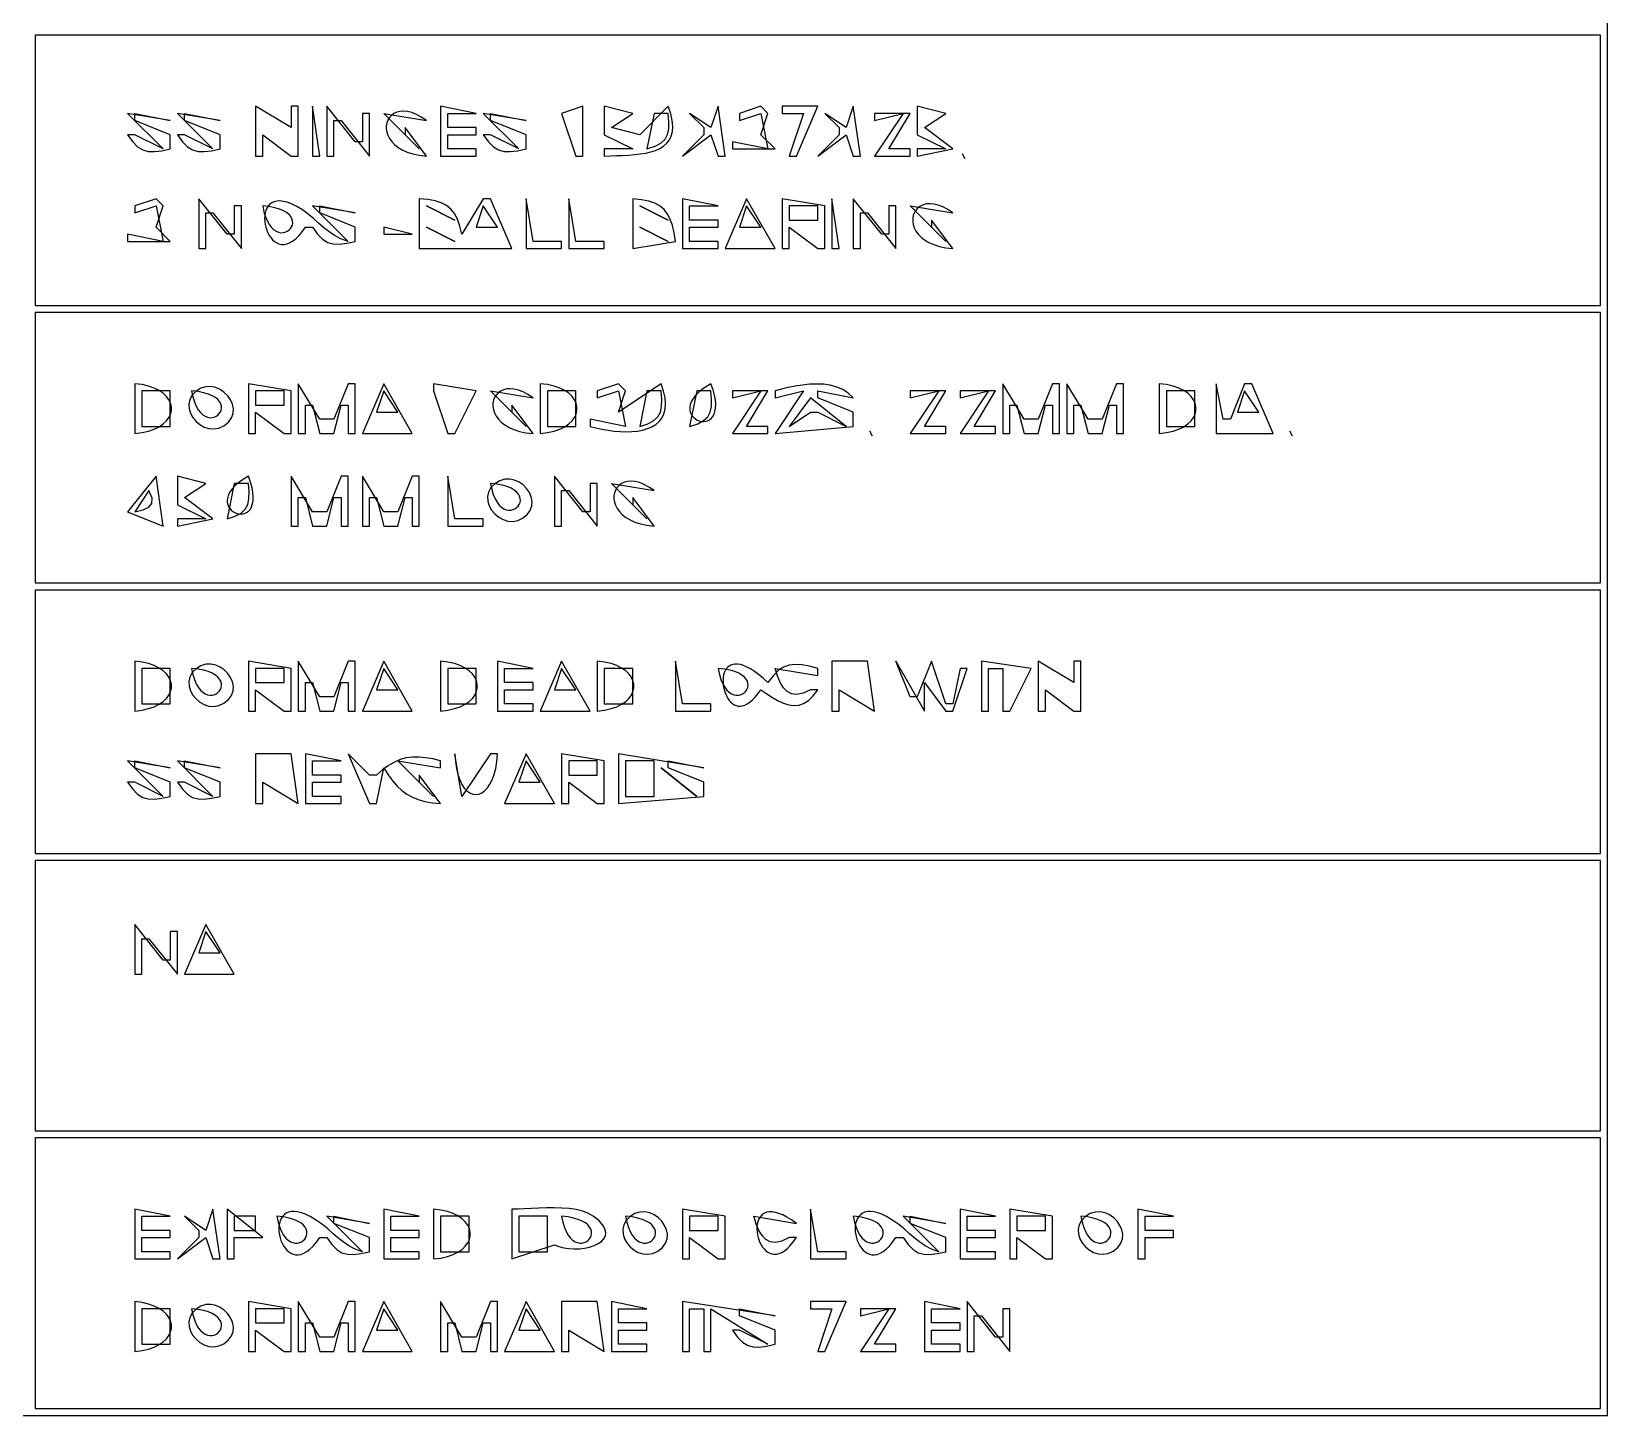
# Model space of a CAD drawing. Extents: x 0 to 2384, y 0 to 1684.
# Drawn here: x 620.5 to 842, y 449 to 643.5 of the extents above; entities that cross this region are included whole.
import ezdxf

# ---------------------------------------------------------------- set-up
doc = ezdxf.new("R2010")
doc.units = 0
doc.layers.add('C7', color=7, linetype='CONTINUOUS')

msp = doc.modelspace()

# ---------------------------------------------------------------- linework, layer by layer
at = {"layer": 'C7'}
for points in [[(482, 1513), (482, 449), (842, 449), (842, 1513), (482, 1513)], [(621, 643), (621, 605), (841, 605), (841, 643), (621, 643)], [(634, 632), (639, 627), (635, 629), (634, 629), (634.7171, 628.0115), (635.4119, 627.312), (636.1257, 626.8687), (636.9, 626.6486), (637.7762, 626.6191), (638.7957, 626.7471), (640, 627), (640, 629), (635, 631), (635, 632), (640, 631), (634, 632)], [(641, 632), (646, 627), (642, 629), (641, 629), (641.7171, 628.0115), (642.4119, 627.312), (643.1257, 626.8687), (643.9, 626.6486), (644.7762, 626.6191), (645.7957, 626.7471), (647, 627), (647, 629), (642, 631), (642, 632), (647, 631), (641, 632)], [(652, 633), (652, 626), (653, 626), (653, 629), (657, 626), (658, 626), (658, 633), (657, 633), (657, 630), (652, 633)], [(660, 633), (660, 626), (661, 626), (660, 633)], [(662, 633), (662, 626), (663, 626), (663, 631), (664, 631), (668, 626), (668, 632), (667, 632), (667, 628), (666, 628), (662, 633)], [(676, 626), (673, 630), (673, 629), (675, 627), (670, 632), (676, 631), (675.2792, 631.4861), (674.595, 631.851), (673.9503, 632.1033), (673.3483, 632.2511), (672.792, 632.3027), (672.2844, 632.2667), (671.8288, 632.1512), (671.428, 631.9646), (671.0853, 631.7153), (670.8036, 631.4117), (670.5862, 631.0619), (670.4359, 630.6745), (670.356, 630.2576), (670.3494, 629.8197), (670.4193, 629.3692), (670.5687, 628.9143), (670.8008, 628.4633), (671.1185, 628.0247), (671.525, 627.6067), (672.0233, 627.2178), (672.6165, 626.8662), (673.3077, 626.5602), (674.1, 626.3083), (674.9964, 626.1188), (676, 626)], [(678, 633), (678, 626), (683, 626), (683, 627), (679, 627), (679, 629), (683, 629), (683, 630), (679, 630), (679, 632), (683, 632), (678, 633)], [(684, 632), (689, 627), (685, 629), (684, 629), (684.7171, 628.0115), (685.4119, 627.312), (686.1257, 626.8687), (686.9, 626.6486), (687.7762, 626.6191), (688.7957, 626.7471), (690, 627), (690, 629), (685, 631), (685, 632), (690, 631), (684, 632)], [(695, 632), (697, 626), (698, 626), (698, 633), (695, 632)], [(701, 633), (701, 629), (705, 627), (701, 627), (701, 626), (701.8586, 626.0286), (702.7226, 626.0565), (703.5835, 626.0904), (704.4328, 626.1371), (705.2621, 626.2034), (706.0627, 626.2961), (706.8263, 626.4221), (707.5442, 626.588), (708.2081, 626.8008), (708.8093, 627.0671), (709.3394, 627.3939), (709.7899, 627.788), (710.1523, 628.256), (710.4181, 628.8049), (710.5787, 629.4414), (710.6257, 630.1724), (710.5506, 631.0046), (710.3448, 631.9449), (710, 633), (706, 629), (702, 630), (705, 632), (701, 633)], [(708, 632), (707, 627), (708.1351, 627.3847), (708.9694, 627.8266), (709.542, 628.3572), (709.8921, 629.0082), (710.059, 629.8112), (710.0819, 630.7979), (710, 632), (708, 632)], [(717, 633), (716, 630), (713, 632), (715, 630), (715, 629), (712, 626), (716, 629), (717, 626), (718, 626), (717, 633)], [(720, 632), (720, 631), (723, 632), (724, 627), (719, 628), (719, 627), (725, 627), (723, 629), (724, 632), (723, 633), (720, 632)], [(726, 633), (726, 632), (729, 632), (727, 626), (728, 626), (731, 633), (726, 633)], [(736, 633), (735, 630), (732, 632), (734, 630), (734, 629), (731, 626), (735, 629), (736, 626), (737, 626), (736, 633)], [(739, 632), (739, 631), (743, 632), (739, 626), (744, 626), (744, 627), (741, 627), (744, 632), (739, 632)], [(745, 633), (745, 629), (749, 627), (745, 627), (745, 626), (750, 627), (746, 630), (749, 632), (745, 633)], [(751.3333, 626.3333), (751.6667, 625.6667), (751.3333, 626.3333)], [(635, 619), (635, 618), (638, 619), (639, 614), (634, 615), (634, 614), (640, 614), (638, 616), (639, 619), (638, 620), (635, 619)], [(644, 620), (644, 613), (645, 613), (645, 618), (646, 618), (650, 613), (650, 619), (649, 619), (649, 615), (648, 615), (644, 620)], [(653, 619), (653.1741, 618.1591), (653.3913, 617.4396), (653.6447, 616.8346), (653.9278, 616.3373), (654.2335, 615.941), (654.5553, 615.6388), (654.8862, 615.424), (655.2196, 615.2897), (655.5486, 615.2292), (655.8665, 615.2356), (656.1664, 615.3022), (656.4417, 615.4221), (656.6855, 615.5886), (656.8911, 615.7948), (657.0516, 616.034), (657.1604, 616.2993), (657.2105, 616.584), (657.1954, 616.8812), (657.1081, 617.1843), (656.9419, 617.4862), (656.69, 617.7804), (656.3457, 618.0599), (655.9021, 618.318), (655.3525, 618.5478), (654.6902, 618.7426), (653.9082, 618.8956), (653, 619)], [(659, 616), (660, 616), (660.7171, 615.0115), (661.4118, 614.312), (662.1257, 613.8687), (662.9, 613.6486), (663.7762, 613.6191), (664.7957, 613.7471), (666, 614), (666, 616), (661, 618), (661, 619), (666, 618), (660, 619), (665, 614), (663.9881, 614.3818), (663.0964, 614.8508), (662.2947, 615.3878), (661.5527, 615.9735), (660.8402, 616.5886), (660.1269, 617.2138), (659.3826, 617.8298), (658.5769, 618.4175), (657.6798, 618.9575), (657.0264, 619.2735), (656.431, 619.4955), (655.892, 619.6301), (655.4079, 619.6837), (654.9773, 619.6629), (654.5986, 619.5742), (654.2703, 619.4242), (653.991, 619.2192), (653.7591, 618.966), (653.5731, 618.6709), (653.4316, 618.3406), (653.3331, 617.9815), (653.276, 617.6001), (653.2588, 617.203), (653.2801, 616.7967), (653.3384, 616.3877), (653.4321, 615.9825), (653.5598, 615.5877), (653.72, 615.2098), (653.9111, 614.8552), (654.1317, 614.5306), (654.3802, 614.2424), (654.6553, 613.9972), (654.9553, 613.8015), (655.2788, 613.6617), (655.6243, 613.5845), (655.9903, 613.5763), (656.3752, 613.6437), (656.7777, 613.7932), (657.1961, 614.0312), (657.6291, 614.3644), (658.075, 614.7992), (658.5325, 615.3423), (659, 616)], [(675, 620), (675, 613), (682, 613), (687, 613), (688, 613), (685, 620), (684, 620), (681, 615), (680.7108, 616.1625), (680.3638, 617.1295), (679.9432, 617.9195), (679.4335, 618.5516), (678.8189, 619.0444), (678.0839, 619.4168), (677.2129, 619.6877), (676.1901, 619.8758), (675, 620)], [(676, 619), (680, 617), (676, 619)], [(684, 619), (683, 616), (686, 616), (684, 619)], [(690, 620), (690, 613), (695, 613), (695, 614), (691, 614), (690, 620)], [(696, 620), (696, 613), (701, 613), (701, 614), (697, 614), (696, 620)], [(705, 620), (705, 613), (711, 614), (710.8136, 615.1924), (710.5809, 616.2248), (710.2847, 617.1078), (709.908, 617.8521), (709.4337, 618.4683), (708.8446, 618.967), (708.1238, 619.3589), (707.2541, 619.6546), (706.2186, 619.8647), (705, 620)], [(706, 619), (710, 617), (706, 619)], [(712, 620), (712, 613), (717, 613), (717, 614), (713, 614), (713, 616), (717, 616), (717, 617), (713, 617), (713, 619), (717, 619), (712, 620)], [(721, 620), (718, 613), (719, 613), (724, 613), (725, 613), (721, 620)], [(721, 619), (720, 616), (723, 616), (721, 619)], [(726, 620), (726, 613), (727, 613), (727, 616), (731, 613), (732, 613), (732, 619), (726, 620)], [(727, 619), (727, 617), (731, 617), (731, 619), (727, 619)], [(733, 620), (733, 613), (734, 613), (733, 620)], [(736, 620), (736, 613), (737, 613), (737, 618), (738, 618), (742, 613), (742, 619), (741, 619), (741, 615), (740, 615), (736, 620)], [(750, 613), (747, 617), (747, 616), (749, 614), (744, 619), (750, 618), (749.2792, 618.486), (748.595, 618.851), (747.9503, 619.1032), (747.3483, 619.251), (746.792, 619.3027), (746.2844, 619.2666), (745.8288, 619.1511), (745.428, 618.9646), (745.0853, 618.7153), (744.8037, 618.4116), (744.5862, 618.0619), (744.4359, 617.6744), (744.356, 617.2576), (744.3494, 616.8197), (744.4193, 616.3692), (744.5688, 615.9142), (744.8008, 615.4633), (745.1185, 615.0247), (745.525, 614.6067), (746.0233, 614.2178), (746.6165, 613.8662), (747.3077, 613.5602), (748.1, 613.3083), (748.9964, 613.1188), (750, 613)], [(670, 616), (670, 615), (674, 615), (670, 616)], [(676, 616), (680, 614), (676, 616)], [(706, 616), (710, 614), (706, 616)], [(621, 604), (621, 566), (841, 566), (841, 604), (621, 604)], [(635, 594), (635, 587), (636.0304, 587.1279), (636.9463, 587.336), (637.7477, 587.6148), (638.4347, 587.955), (639.0071, 588.347), (639.4651, 588.7814), (639.8085, 589.2488), (640.0375, 589.7399), (640.152, 590.245), (640.152, 590.7549), (640.0375, 591.26), (639.8085, 591.7511), (639.4651, 592.2185), (639.0071, 592.6529), (638.4347, 593.0449), (637.7477, 593.3851), (636.9463, 593.6639), (636.0304, 593.872), (635, 594)], [(651, 594), (651, 587), (652, 587), (652, 590), (656, 587), (657, 587), (657, 593), (651, 594)], [(658, 594), (658, 587), (659, 587), (659, 591), (660, 591), (661, 587), (663, 587), (664, 591), (665, 591), (665, 587), (666, 587), (666, 594), (665, 594), (663, 589), (661, 589), (658, 594)], [(670, 594), (667, 587), (668, 587), (673, 587), (674, 587), (670, 594)], [(677, 594), (677, 593), (679, 587), (680, 587), (683, 593), (677, 594)], [(692, 594), (692, 587), (693.0304, 587.1279), (693.9463, 587.336), (694.7477, 587.6148), (695.4347, 587.955), (696.0071, 588.347), (696.4651, 588.7814), (696.8085, 589.2488), (697.0375, 589.7399), (697.152, 590.245), (697.152, 590.7549), (697.0375, 591.26), (696.8085, 591.7511), (696.4651, 592.2185), (696.0071, 592.6529), (695.4347, 593.0449), (694.7477, 593.3851), (693.9463, 593.6639), (693.0304, 593.872), (692, 594)], [(700, 593), (700, 592), (703, 593), (704, 588), (699, 589), (699, 588), (699.8254, 587.7907), (700.6706, 587.6098), (701.5266, 587.4614), (702.3843, 587.3497), (703.2348, 587.2789), (704.0691, 587.2534), (704.8781, 587.2772), (705.6529, 587.3546), (706.3844, 587.4898), (707.0637, 587.6871), (707.6816, 587.9506), (708.2293, 588.2846), (708.6977, 588.6933), (709.0778, 589.1809), (709.3606, 589.7517), (709.5371, 590.4098), (709.5983, 591.1594), (709.5352, 592.0049), (709.3387, 592.9503), (709, 594), (703, 590), (704, 593), (703, 594), (700, 593)], [(716, 594), (715.265, 593.56), (714.6473, 593.1219), (714.1398, 592.6886), (713.7354, 592.2629), (713.427, 591.8477), (713.2076, 591.4457), (713.0702, 591.0598), (713.0076, 590.6928), (713.0129, 590.3476), (713.0789, 590.0271), (713.1987, 589.7339), (713.365, 589.4711), (713.571, 589.2413), (713.8094, 589.0475), (714.0734, 588.8925), (714.3557, 588.7791), (714.6494, 588.7102), (714.9474, 588.6885), (715.2426, 588.717), (715.528, 588.7984), (715.7965, 588.9356), (716.0411, 589.1314), (716.2547, 589.3887), (716.4302, 589.7103), (716.5605, 590.0991), (716.6387, 590.5578), (716.6577, 591.0892), (716.6103, 591.6964), (716.4896, 592.382), (716.2885, 593.1489), (716, 594)], [(725, 593), (725, 592), (729, 593), (725, 587), (736, 588), (736, 590), (731, 592), (731, 593), (736, 592), (735.3006, 592.6609), (734.5215, 593.1689), (733.6747, 593.5384), (732.7722, 593.7836), (731.8262, 593.919), (730.8487, 593.959), (729.8519, 593.918), (728.8477, 593.8102), (727.8484, 593.6502), (726.8659, 593.4522), (725.9124, 593.2307), (725, 593)], [(757, 594), (757, 587), (758, 587), (758, 591), (759, 591), (760, 587), (762, 587), (763, 591), (764, 591), (764, 587), (765, 587), (765, 594), (764, 594), (762, 589), (760, 589), (757, 594)], [(766, 594), (766, 587), (767, 587), (767, 591), (768, 591), (769, 587), (771, 587), (772, 591), (773, 591), (773, 587), (774, 587), (774, 594), (773, 594), (771, 589), (769, 589), (766, 594)], [(779, 594), (779, 587), (780.0303, 587.1279), (780.9463, 587.336), (781.7477, 587.6148), (782.4346, 587.955), (783.0071, 588.347), (783.465, 588.7814), (783.8085, 589.2488), (784.0375, 589.7399), (784.152, 590.245), (784.152, 590.7549), (784.0375, 591.26), (783.8085, 591.7511), (783.4651, 592.2185), (783.0071, 592.6529), (782.4346, 593.0449), (781.7477, 593.3851), (780.9463, 593.6639), (780.0304, 593.872), (779, 594)], [(787, 594), (787, 587), (794, 587), (795, 587), (792, 594), (791, 594), (789, 589), (788, 589), (787, 594)], [(636, 593), (636, 588), (640, 588), (640, 593), (636, 593)], [(643.6188, 592.9537), (643.0667, 592.3945), (642.7337, 591.7814), (642.5987, 591.1373), (642.6409, 590.4854), (642.8392, 589.8488), (643.1726, 589.2507), (643.6201, 588.7142), (644.1608, 588.2625), (644.7736, 587.9187), (645.4377, 587.706), (646.1319, 587.6474), (646.8353, 587.7662), (647.527, 588.0856)], [(643, 593), (643.1741, 592.1591), (643.3913, 591.4396), (643.6447, 590.8346), (643.9278, 590.3373), (644.2335, 589.941), (644.5553, 589.6388), (644.8862, 589.424), (645.2196, 589.2897), (645.5486, 589.2292), (645.8665, 589.2356), (646.1664, 589.3022), (646.4417, 589.4221), (646.6855, 589.5886), (646.8911, 589.7948), (647.0516, 590.034), (647.1604, 590.2993), (647.2105, 590.584), (647.1954, 590.8812), (647.1081, 591.1843), (646.9419, 591.4862), (646.69, 591.7804), (646.3457, 592.0599), (645.9021, 592.318), (645.3525, 592.5478), (644.6902, 592.7426), (643.9082, 592.8956), (643, 593)], [(647.5269, 588.0856), (648.1756, 588.6077), (648.6016, 589.1935), (648.8248, 589.8203), (648.8652, 590.4656), (648.7429, 591.1067), (648.4778, 591.7209), (648.0899, 592.2857), (647.5993, 592.7784), (647.026, 593.1764), (646.3899, 593.4571), (645.7112, 593.5977), (645.0097, 593.5758), (644.3056, 593.3686), (643.6188, 592.9536)], [(652, 593), (652, 591), (656, 591), (656, 593), (652, 593)], [(670, 593), (669, 590), (672, 590), (670, 593)], [(691, 587), (688, 591), (688, 590), (690, 588), (685, 593), (691, 592), (690.2792, 592.486), (689.595, 592.851), (688.9503, 593.1032), (688.3483, 593.251), (687.792, 593.3027), (687.2845, 593.2666), (686.8288, 593.1511), (686.428, 592.9646), (686.0853, 592.7153), (685.8037, 592.4116), (685.5862, 592.0619), (685.4359, 591.6744), (685.356, 591.2576), (685.3494, 590.8197), (685.4193, 590.3692), (685.5687, 589.9142), (685.8008, 589.4633), (686.1185, 589.0247), (686.525, 588.6067), (687.0233, 588.2178), (687.6165, 587.8662), (688.3077, 587.5602), (689.1, 587.3083), (689.9963, 587.1188), (691, 587)], [(693, 593), (693, 588), (697, 588), (697, 593), (693, 593)], [(707, 593), (706, 588), (707.1351, 588.3847), (707.9694, 588.8266), (708.542, 589.3572), (708.8921, 590.0082), (709.059, 590.8112), (709.0819, 591.7979), (709, 593), (707, 593)], [(714, 593), (713, 588), (714.1351, 588.3847), (714.9694, 588.8266), (715.542, 589.3572), (715.8921, 590.0082), (716.059, 590.8112), (716.0819, 591.7979), (716, 593), (714, 593)], [(719, 593), (719, 592), (723, 593), (719, 587), (724, 587), (724, 588), (721, 588), (724, 593), (719, 593)], [(730, 592), (727, 588), (730, 590), (731, 590), (735, 588), (730, 592)], [(744, 593), (744, 592), (748, 593), (744, 587), (749, 587), (749, 588), (746, 588), (749, 593), (744, 593)], [(751, 593), (751, 592), (755, 593), (751, 587), (756, 587), (756, 588), (753, 588), (756, 593), (751, 593)], [(780, 593), (780, 588), (784, 588), (784, 593), (780, 593)], [(791, 593), (790, 590), (793, 590), (791, 593)], [(738.3333, 587.3333), (738.6667, 586.6667), (738.3333, 587.3333)], [(797.3333, 587.3333), (797.6667, 586.6667), (797.3333, 587.3333)], [(638, 581), (634, 576), (639, 574), (638, 581)], [(641, 581), (641, 577), (645, 575), (641, 575), (641, 574), (646, 575), (642, 578), (645, 580), (641, 581)], [(651, 581), (650.265, 580.56), (649.6473, 580.1219), (649.1398, 579.6886), (648.7354, 579.2629), (648.427, 578.8477), (648.2076, 578.4457), (648.0702, 578.0598), (648.0076, 577.6928), (648.0129, 577.3476), (648.0789, 577.0271), (648.1987, 576.7339), (648.365, 576.4711), (648.571, 576.2413), (648.8094, 576.0475), (649.0734, 575.8925), (649.3557, 575.7791), (649.6494, 575.7102), (649.9474, 575.6885), (650.2426, 575.717), (650.528, 575.7984), (650.7965, 575.9356), (651.0411, 576.1314), (651.2547, 576.3887), (651.4302, 576.7103), (651.5605, 577.0991), (651.6387, 577.5578), (651.6577, 578.0892), (651.6103, 578.6964), (651.4896, 579.382), (651.2885, 580.1489), (651, 581)], [(657, 581), (657, 574), (658, 574), (658, 578), (659, 578), (660, 574), (662, 574), (663, 578), (664, 578), (664, 574), (665, 574), (665, 581), (664, 581), (662, 576), (660, 576), (657, 581)], [(667, 581), (667, 574), (668, 574), (668, 578), (669, 578), (670, 574), (672, 574), (673, 578), (674, 578), (674, 574), (675, 574), (675, 581), (674, 581), (672, 576), (670, 576), (667, 581)], [(679, 581), (679, 574), (684, 574), (684, 575), (680, 575), (679, 581)], [(689.5269, 575.0856), (690.1756, 575.6076), (690.6016, 576.1934), (690.8248, 576.8203), (690.8652, 577.4656), (690.7428, 578.1066), (690.4777, 578.7209), (690.0899, 579.2857), (689.5993, 579.7784), (689.026, 580.1764), (688.3899, 580.457), (687.7112, 580.5977), (687.0097, 580.5758), (686.3056, 580.3686), (685.6188, 579.9536)], [(694, 581), (694, 574), (695, 574), (695, 579), (696, 579), (700, 574), (700, 580), (699, 580), (699, 576), (698, 576), (694, 581)], [(637, 579), (635, 576), (636.1796, 576.2883), (636.9983, 576.6442), (637.4271, 577.1559), (637.4372, 577.9118), (637, 579)], [(649, 580), (648, 575), (649.1351, 575.3847), (649.9694, 575.8266), (650.542, 576.3572), (650.8921, 577.0082), (651.059, 577.8112), (651.0819, 578.7979), (651, 580), (649, 580)], [(685.6188, 579.9537), (685.0667, 579.3945), (684.7336, 578.7814), (684.5987, 578.1373), (684.6408, 577.4854), (684.8391, 576.8488), (685.1725, 576.2507), (685.6201, 575.7142), (686.1608, 575.2625), (686.7736, 574.9187), (687.4376, 574.706), (688.1319, 574.6475), (688.8353, 574.7663), (689.527, 575.0856)], [(685, 580), (685.1741, 579.1591), (685.3913, 578.4396), (685.6447, 577.8346), (685.9278, 577.3373), (686.2335, 576.941), (686.5553, 576.6388), (686.8862, 576.424), (687.2196, 576.2897), (687.5486, 576.2292), (687.8665, 576.2356), (688.1664, 576.3022), (688.4417, 576.4221), (688.6855, 576.5886), (688.8911, 576.7948), (689.0516, 577.034), (689.1604, 577.2993), (689.2105, 577.584), (689.1954, 577.8812), (689.1081, 578.1843), (688.9419, 578.4862), (688.69, 578.7804), (688.3457, 579.0599), (687.9021, 579.318), (687.3525, 579.5478), (686.6902, 579.7426), (685.9082, 579.8956), (685, 580)], [(708, 574), (705, 578), (705, 577), (707, 575), (702, 580), (708, 579), (707.2792, 579.4861), (706.595, 579.851), (705.9503, 580.1033), (705.3483, 580.2511), (704.792, 580.3027), (704.2844, 580.2667), (703.8288, 580.1512), (703.428, 579.9646), (703.0853, 579.7153), (702.8037, 579.4117), (702.5862, 579.0619), (702.4359, 578.6745), (702.356, 578.2576), (702.3494, 577.8197), (702.4193, 577.3692), (702.5688, 576.9143), (702.8008, 576.4633), (703.1185, 576.0247), (703.525, 575.6067), (704.0233, 575.2178), (704.6165, 574.8662), (705.3077, 574.5602), (706.1, 574.3083), (706.9964, 574.1188), (708, 574)], [(621, 565), (621, 528), (841, 528), (841, 565), (621, 565)], [(635, 555), (635, 548), (636.0304, 548.1279), (636.9463, 548.336), (637.7477, 548.6148), (638.4347, 548.955), (639.0071, 549.347), (639.4651, 549.7814), (639.8085, 550.2488), (640.0375, 550.7399), (640.152, 551.245), (640.152, 551.7549), (640.0375, 552.26), (639.8085, 552.7511), (639.4651, 553.2185), (639.0071, 553.6529), (638.4347, 554.0449), (637.7477, 554.3851), (636.9463, 554.6639), (636.0304, 554.872), (635, 555)], [(636, 554), (636, 549), (640, 549), (640, 554), (636, 554)], [(643.6188, 553.9537), (643.0667, 553.3945), (642.7337, 552.7814), (642.5987, 552.1373), (642.6409, 551.4854), (642.8392, 550.8488), (643.1726, 550.2507), (643.6201, 549.7142), (644.1608, 549.2625), (644.7736, 548.9187), (645.4377, 548.706), (646.1319, 548.6474), (646.8353, 548.7662), (647.527, 549.0856)], [(643, 554), (643.1741, 553.1591), (643.3913, 552.4396), (643.6447, 551.8346), (643.9278, 551.3373), (644.2335, 550.941), (644.5553, 550.6388), (644.8862, 550.424), (645.2196, 550.2897), (645.5486, 550.2292), (645.8665, 550.2356), (646.1664, 550.3022), (646.4417, 550.4221), (646.6855, 550.5886), (646.8911, 550.7948), (647.0516, 551.034), (647.1604, 551.2993), (647.2105, 551.584), (647.1954, 551.8812), (647.1081, 552.1843), (646.9419, 552.4862), (646.69, 552.7804), (646.3457, 553.0599), (645.9021, 553.318), (645.3525, 553.5478), (644.6902, 553.7426), (643.9082, 553.8956), (643, 554)], [(647.5269, 549.0856), (648.1756, 549.6077), (648.6016, 550.1935), (648.8248, 550.8203), (648.8652, 551.4656), (648.7428, 552.1067), (648.4777, 552.7209), (648.0899, 553.2857), (647.5993, 553.7784), (647.026, 554.1764), (646.3899, 554.4571), (645.7112, 554.5977), (645.0097, 554.5758), (644.3056, 554.3686), (643.6188, 553.9536)], [(651, 555), (651, 548), (652, 548), (652, 551), (656, 548), (657, 548), (657, 554), (651, 555)], [(652, 554), (652, 552), (656, 552), (656, 554), (652, 554)], [(658, 555), (658, 548), (659, 548), (659, 552), (660, 552), (661, 548), (663, 548), (664, 552), (665, 552), (665, 548), (666, 548), (666, 555), (665, 555), (663, 550), (661, 550), (658, 555)], [(670, 555), (667, 548), (668, 548), (673, 548), (674, 548), (670, 555)], [(670, 554), (669, 551), (672, 551), (670, 554)], [(678, 555), (678, 548), (679.0304, 548.1279), (679.9463, 548.336), (680.7477, 548.6148), (681.4347, 548.955), (682.0071, 549.347), (682.4651, 549.7814), (682.8085, 550.2488), (683.0375, 550.7399), (683.152, 551.245), (683.152, 551.7549), (683.0375, 552.26), (682.8085, 552.7511), (682.4651, 553.2185), (682.0071, 553.6529), (681.4347, 554.0449), (680.7477, 554.3851), (679.9463, 554.6639), (679.0304, 554.872), (678, 555)], [(679, 554), (679, 549), (683, 549), (683, 554), (679, 554)], [(686, 555), (686, 548), (691, 548), (691, 549), (687, 549), (687, 551), (691, 551), (691, 552), (687, 552), (687, 554), (691, 554), (686, 555)], [(695, 555), (692, 548), (693, 548), (698, 548), (699, 548), (695, 555)], [(695, 554), (694, 551), (697, 551), (695, 554)], [(700, 555), (700, 548), (701.0304, 548.1279), (701.9463, 548.336), (702.7477, 548.6148), (703.4347, 548.955), (704.0071, 549.347), (704.4651, 549.7814), (704.8085, 550.2488), (705.0375, 550.7399), (705.152, 551.245), (705.152, 551.7549), (705.0375, 552.26), (704.8085, 552.7511), (704.4651, 553.2185), (704.0071, 553.6529), (703.4347, 554.0449), (702.7477, 554.3851), (701.9463, 554.6639), (701.0304, 554.872), (700, 555)], [(701, 554), (701, 549), (705, 549), (705, 554), (701, 554)], [(711, 555), (711, 548), (716, 548), (716, 549), (712, 549), (711, 555)], [(717, 554), (717.1741, 553.1591), (717.3913, 552.4396), (717.6447, 551.8346), (717.9278, 551.3373), (718.2335, 550.941), (718.5553, 550.6388), (718.8862, 550.424), (719.2196, 550.2897), (719.5486, 550.2292), (719.8665, 550.2356), (720.1664, 550.3022), (720.4417, 550.4221), (720.6855, 550.5886), (720.8911, 550.7948), (721.0516, 551.034), (721.1604, 551.2993), (721.2105, 551.584), (721.1954, 551.8812), (721.1081, 552.1843), (720.9419, 552.4862), (720.69, 552.7804), (720.3457, 553.0599), (719.9021, 553.318), (719.3525, 553.5478), (718.6902, 553.7426), (717.9082, 553.8956), (717, 554)], [(723, 551), (723.8406, 550.4152), (724.6505, 549.8908), (725.4323, 549.4455), (726.1889, 549.0982), (726.9227, 548.868), (727.6366, 548.7735), (728.3332, 548.8338), (729.0151, 549.0677), (729.6851, 549.4941), (730.3458, 550.1319), (731, 551), (730, 551), (728.9539, 550.5133), (728.071, 550.3215), (727.3299, 550.4002), (726.709, 550.725), (726.1869, 551.2718), (725.7424, 552.016), (725.3538, 552.9335), (725, 554), (731, 553), (731, 554), (729.8293, 554.2887), (728.7823, 554.4756), (727.8394, 554.5347), (726.981, 554.4398), (726.1874, 554.1649), (725.4391, 553.684), (724.7165, 552.971), (724, 552), (723.3228, 552.6104), (722.6888, 553.1301), (722.0971, 553.5636), (721.5467, 553.9154), (721.037, 554.1898), (720.567, 554.3915), (720.1359, 554.5249), (719.7428, 554.5945), (719.387, 554.6047), (719.0675, 554.5601), (718.7835, 554.4652), (718.5342, 554.3243), (718.3188, 554.1421), (718.1363, 553.9229), (717.986, 553.6713), (717.867, 553.3917), (717.7785, 553.0887), (717.7196, 552.7667), (717.6894, 552.4302), (717.6872, 552.0837), (717.7121, 551.7316), (717.7633, 551.3785), (717.8398, 551.0288), (717.9409, 550.6871), (718.0657, 550.3577), (718.2134, 550.0452), (718.3832, 549.7541), (718.5741, 549.4889), (718.7854, 549.2539), (719.0161, 549.0538), (719.2656, 548.893), (719.5328, 548.776), (719.8171, 548.7072), (720.1174, 548.6912), (720.4331, 548.7324), (720.7632, 548.8353), (721.1069, 549.0044), (721.4634, 549.2443), (721.8317, 549.5592), (722.2112, 549.9538), (722.6009, 550.4326), (723, 551)], [(733, 555), (733, 548), (734, 548), (734, 551), (739, 548), (738, 555), (733, 555)], [(742, 555), (746, 548), (746, 552), (749, 548), (750, 548), (752, 554), (751, 554), (750, 549), (749, 549), (747, 555), (745, 550), (744, 550), (742, 555)], [(754, 555), (754, 548), (755, 548), (755, 554), (757, 554), (757, 548), (758, 548), (761, 554), (754, 555)], [(762, 555), (762, 548), (763, 548), (763, 551), (767, 548), (768, 548), (768, 555), (767, 555), (767, 552), (762, 555)], [(634, 541), (639, 536), (635, 538), (634, 538), (634.7171, 537.0114), (635.4119, 536.3119), (636.1257, 535.8686), (636.9, 535.6486), (637.7762, 535.6191), (638.7957, 535.7471), (640, 536), (640, 538), (635, 540), (635, 541), (640, 540), (634, 541)], [(641, 541), (646, 536), (642, 538), (641, 538), (641.7171, 537.0114), (642.4118, 536.3119), (643.1257, 535.8686), (643.9, 535.6486), (644.7762, 535.6191), (645.7957, 535.7471), (647, 536), (647, 538), (642, 540), (642, 541), (647, 540), (641, 541)], [(652, 542), (652, 535), (653, 535), (653, 538), (658, 535), (657, 542), (652, 542)], [(659, 542), (659, 535), (664, 535), (664, 536), (660, 536), (660, 538), (664, 538), (664, 539), (660, 539), (660, 541), (664, 541), (659, 542)], [(665, 542), (668, 535), (669, 535), (670, 540), (670.6428, 539.0171), (671.2734, 538.1647), (671.9094, 537.4342), (672.5686, 536.8169), (673.2686, 536.3039), (674.0271, 535.8866), (674.8618, 535.5563), (675.7904, 535.3042), (676.8305, 535.1217), (678, 535), (675, 539), (675, 538), (677, 536), (672, 541), (678, 540), (678, 541), (676.9047, 541.2676), (675.8858, 541.448), (674.9309, 541.5348), (674.0276, 541.5219), (673.1635, 541.403), (672.3264, 541.1719), (671.5038, 540.8222), (670.6834, 540.3478), (669.8529, 539.7425), (669, 539), (668, 539), (665, 542)], [(680, 542), (680.0746, 540.9054), (680.2179, 539.9272), (680.4224, 539.0652), (680.6805, 538.3193), (680.9847, 537.6891), (681.3277, 537.1745), (681.7019, 536.7754), (682.0998, 536.4915), (682.5139, 536.3226), (682.9368, 536.2685), (683.3609, 536.329), (683.7788, 536.504), (684.183, 536.7932), (684.566, 537.1965), (684.9204, 537.7136), (685.2386, 538.3444), (685.5131, 539.0886), (685.7365, 539.946), (685.9013, 540.9166), (686, 542), (685, 542), (681, 536), (680, 542)], [(690, 542), (687, 535), (688, 535), (693, 535), (694, 535), (690, 542)], [(690, 541), (689, 538), (692, 538), (690, 541)], [(695, 542), (695, 535), (696, 535), (696, 538), (700, 535), (701, 535), (701, 541), (695, 542)], [(696, 541), (696, 539), (700, 539), (700, 541), (696, 541)], [(703, 542), (703, 535), (715, 536), (715, 538), (710, 540), (710, 541), (715, 540), (703, 542)], [(704, 541), (704, 536), (708, 536), (708, 541), (704, 541)], [(709, 540), (714, 536), (709, 540)], [(621, 527), (621, 489), (841, 489), (841, 527), (621, 527)], [(635, 518), (635, 511), (636, 511), (636, 516), (637, 516), (641, 511), (641, 517), (640, 517), (640, 513), (639, 513), (635, 518)], [(645, 518), (642, 511), (643, 511), (648, 511), (649, 511), (645, 518)], [(645, 517), (644, 514), (647, 514), (645, 517)], [(621, 488), (621, 450), (841, 450), (841, 488), (621, 488)], [(635, 478), (635, 471), (640, 471), (640, 472), (636, 472), (636, 474), (640, 474), (640, 475), (636, 475), (636, 477), (640, 477), (635, 478)], [(646, 478), (645, 475), (642, 477), (644, 475), (644, 474), (641, 471), (645, 474), (646, 471), (647, 471), (646, 478)], [(648, 478), (648, 471), (649, 471), (649, 474), (653, 474), (648, 478)], [(649, 477), (649, 475), (652, 475), (652, 477), (649, 477)], [(655, 477), (655.1741, 476.1591), (655.3913, 475.4396), (655.6447, 474.8346), (655.9278, 474.3373), (656.2335, 473.941), (656.5553, 473.6388), (656.8862, 473.424), (657.2196, 473.2897), (657.5486, 473.2292), (657.8665, 473.2356), (658.1664, 473.3022), (658.4417, 473.4221), (658.6855, 473.5886), (658.8911, 473.7948), (659.0516, 474.034), (659.1604, 474.2993), (659.2105, 474.584), (659.1954, 474.8813), (659.1081, 475.1843), (658.9419, 475.4863), (658.69, 475.7804), (658.3457, 476.0599), (657.9021, 476.318), (657.3525, 476.5478), (656.6902, 476.7426), (655.9082, 476.8956), (655, 477)], [(661, 474), (662, 474), (662.7171, 473.0115), (663.4119, 472.312), (664.1257, 471.8687), (664.9, 471.6486), (665.7762, 471.6191), (666.7957, 471.7471), (668, 472), (668, 474), (663, 476), (663, 477), (668, 476), (662, 477), (667, 472), (665.9881, 472.3818), (665.0964, 472.8509), (664.2947, 473.3879), (663.5527, 473.9735), (662.8402, 474.5886), (662.1269, 475.2138), (661.3826, 475.8298), (660.577, 476.4175), (659.6798, 476.9575), (659.0264, 477.2735), (658.431, 477.4955), (657.892, 477.6301), (657.4079, 477.6837), (656.9773, 477.6629), (656.5986, 477.5742), (656.2703, 477.4242), (655.991, 477.2193), (655.7591, 476.966), (655.5731, 476.671), (655.4316, 476.3406), (655.3331, 475.9815), (655.276, 475.6001), (655.2588, 475.203), (655.2801, 474.7967), (655.3384, 474.3877), (655.4321, 473.9825), (655.5598, 473.5877), (655.7199, 473.2098), (655.911, 472.8552), (656.1316, 472.5306), (656.3802, 472.2424), (656.6552, 471.9972), (656.9553, 471.8014), (657.2788, 471.6617), (657.6242, 471.5845), (657.9902, 471.5763), (658.3752, 471.6437), (658.7777, 471.7931), (659.1961, 472.0312), (659.6291, 472.3644), (660.075, 472.7992), (660.5325, 473.3422), (661, 474)], [(670, 478), (670, 471), (675, 471), (675, 472), (671, 472), (671, 474), (675, 474), (675, 475), (671, 475), (671, 477), (675, 477), (670, 478)], [(677, 478), (677, 471), (678.0304, 471.1279), (678.9463, 471.336), (679.7477, 471.6149), (680.4347, 471.955), (681.0071, 472.347), (681.4651, 472.7814), (681.8085, 473.2489), (682.0375, 473.7399), (682.152, 474.245), (682.152, 474.7549), (682.0375, 475.26), (681.8085, 475.751), (681.4651, 476.2185), (681.0071, 476.6529), (680.4347, 477.0449), (679.7477, 477.385), (678.9463, 477.6639), (678.0304, 477.872), (677, 478)], [(678, 477), (678, 472), (682, 472), (682, 477), (678, 477)], [(699.5223, 476.9621), (698.7976, 477.3852), (697.9654, 477.702), (697.045, 477.9259), (696.056, 478.0704), (695.0177, 478.1493), (693.9495, 478.1759), (692.8708, 478.164), (691.8011, 478.127), (690.7597, 478.0786), (689.7661, 478.0322), (688.8397, 478.0015), (688, 478)], [(688, 478), (688, 471), (694, 473), (694.6182, 472.744), (695.2977, 472.5624), (696.0189, 472.4525), (696.7621, 472.4115), (697.5079, 472.437), (698.2366, 472.5262), (698.9287, 472.6765), (699.5644, 472.8853), (700.1243, 473.15), (700.5888, 473.4678), (700.9383, 473.8363), (701.1531, 474.2528), (701.2137, 474.7145), (701.1005, 475.219), (700.794, 475.7635), (700.2744, 476.3454), (699.5224, 476.9622)], [(689, 477), (689, 472), (693, 472), (693, 477), (689, 477)], [(695, 477), (695.1741, 476.1591), (695.3913, 475.4396), (695.6447, 474.8346), (695.9278, 474.3373), (696.2335, 473.941), (696.5553, 473.6388), (696.8862, 473.424), (697.2196, 473.2897), (697.5486, 473.2292), (697.8665, 473.2356), (698.1664, 473.3022), (698.4417, 473.4221), (698.6855, 473.5886), (698.8911, 473.7948), (699.0516, 474.034), (699.1604, 474.2993), (699.2105, 474.584), (699.1954, 474.8813), (699.1081, 475.1843), (698.9419, 475.4863), (698.69, 475.7804), (698.3457, 476.0599), (697.9021, 476.318), (697.3525, 476.5478), (696.6902, 476.7426), (695.9082, 476.8956), (695, 477)], [(704.6188, 476.9537), (704.0667, 476.3946), (703.7337, 475.7815), (703.5987, 475.1374), (703.6409, 474.4855), (703.8391, 473.8489), (704.1725, 473.2508), (704.6201, 472.7143), (705.1607, 472.2625), (705.7736, 471.9187), (706.4376, 471.706), (707.1318, 471.6474), (707.8353, 471.7662), (708.527, 472.0856)], [(704, 477), (704.1741, 476.1591), (704.3913, 475.4396), (704.6447, 474.8346), (704.9278, 474.3373), (705.2335, 473.941), (705.5553, 473.6388), (705.8862, 473.424), (706.2196, 473.2897), (706.5486, 473.2292), (706.8665, 473.2356), (707.1664, 473.3022), (707.4417, 473.4221), (707.6855, 473.5886), (707.8911, 473.7948), (708.0516, 474.034), (708.1604, 474.2993), (708.2105, 474.584), (708.1954, 474.8813), (708.1081, 475.1843), (707.9419, 475.4863), (707.69, 475.7804), (707.3457, 476.0599), (706.9021, 476.318), (706.3525, 476.5478), (705.6902, 476.7426), (704.9082, 476.8956), (704, 477)], [(708.5269, 472.0856), (709.1756, 472.6077), (709.6016, 473.1935), (709.8248, 473.8203), (709.8652, 474.4656), (709.7429, 475.1067), (709.4778, 475.721), (709.0899, 476.2858), (708.5993, 476.7785), (708.026, 477.1765), (707.3899, 477.4571), (706.7112, 477.5978), (706.0097, 477.5759), (705.3056, 477.3687), (704.6188, 476.9537)], [(712, 478), (712, 471), (713, 471), (713, 474), (717, 471), (718, 471), (718, 477), (712, 478)], [(713, 477), (713, 475), (717, 475), (717, 477), (713, 477)], [(728, 474), (727, 474), (725.954, 473.5133), (725.0711, 473.3215), (724.3299, 473.4002), (723.709, 473.7251), (723.187, 474.2718), (722.7424, 475.0161), (722.3539, 475.9335), (722, 477), (728, 476), (727.3082, 476.4858), (726.668, 476.8777), (726.0782, 477.1812), (725.5376, 477.4016), (725.045, 477.5443), (724.5992, 477.6147), (724.1991, 477.6182), (723.8435, 477.5603), (723.5312, 477.4462), (723.261, 477.2815), (723.0317, 477.0714), (722.8422, 476.8215), (722.6912, 476.537), (722.5777, 476.2235), (722.5003, 475.8862), (722.458, 475.5307), (722.4495, 475.1622), (722.4738, 474.7862), (722.5295, 474.4081), (722.6155, 474.0333), (722.7306, 473.6671), (722.8737, 473.315), (723.0435, 472.9824), (723.2389, 472.6746), (723.4587, 472.3972), (723.7018, 472.1554), (723.9669, 471.9546), (724.2528, 471.8003), (724.5585, 471.6979), (724.8826, 471.6527), (725.2241, 471.6701), (725.5816, 471.7556), (725.9542, 471.9146), (726.3405, 472.1524), (726.7394, 472.4744), (727.1498, 472.8861), (727.5703, 473.3928), (728, 474)], [(730, 478), (730, 471), (735, 471), (735, 472), (731, 472), (730, 478)], [(736, 477), (736.1741, 476.1591), (736.3913, 475.4396), (736.6447, 474.8346), (736.9278, 474.3373), (737.2335, 473.941), (737.5553, 473.6388), (737.8862, 473.424), (738.2196, 473.2897), (738.5486, 473.2292), (738.8665, 473.2356), (739.1664, 473.3022), (739.4417, 473.4221), (739.6855, 473.5886), (739.8911, 473.7948), (740.0516, 474.034), (740.1604, 474.2993), (740.2105, 474.584), (740.1954, 474.8813), (740.1081, 475.1843), (739.9419, 475.4863), (739.69, 475.7804), (739.3457, 476.0599), (738.9021, 476.318), (738.3525, 476.5478), (737.6902, 476.7426), (736.9082, 476.8956), (736, 477)], [(742, 474), (743, 474), (743.7171, 473.0115), (744.4119, 472.312), (745.1257, 471.8687), (745.9, 471.6486), (746.7763, 471.6191), (747.7957, 471.7471), (749, 472), (749, 474), (744, 476), (744, 477), (749, 476), (743, 477), (748, 472), (746.988, 472.3818), (746.0963, 472.8509), (745.2947, 473.3879), (744.5527, 473.9735), (743.8402, 474.5886), (743.1269, 475.2138), (742.3826, 475.8298), (741.5769, 476.4175), (740.6798, 476.9575), (740.0264, 477.2735), (739.431, 477.4955), (738.892, 477.6301), (738.408, 477.6837), (737.9773, 477.6629), (737.5986, 477.5742), (737.2703, 477.4242), (736.991, 477.2193), (736.7591, 476.966), (736.5732, 476.671), (736.4317, 476.3406), (736.3331, 475.9815), (736.276, 475.6001), (736.2588, 475.203), (736.2801, 474.7967), (736.3384, 474.3877), (736.4321, 473.9825), (736.5598, 473.5877), (736.7199, 473.2098), (736.9111, 472.8552), (737.1316, 472.5306), (737.3802, 472.2424), (737.6552, 471.9972), (737.9553, 471.8014), (738.2788, 471.6617), (738.6243, 471.5845), (738.9902, 471.5763), (739.3752, 471.6437), (739.7777, 471.7931), (740.1961, 472.0312), (740.6291, 472.3644), (741.075, 472.7992), (741.5325, 473.3422), (742, 474)], [(751, 478), (751, 471), (756, 471), (756, 472), (752, 472), (752, 474), (756, 474), (756, 475), (752, 475), (752, 477), (756, 477), (751, 478)], [(758, 478), (758, 471), (759, 471), (759, 474), (763, 471), (764, 471), (764, 477), (758, 478)], [(759, 477), (759, 475), (763, 475), (763, 477), (759, 477)], [(768.6188, 476.9537), (768.0667, 476.3946), (767.7337, 475.7815), (767.5988, 475.1374), (767.6409, 474.4854), (767.8392, 473.8488), (768.1726, 473.2507), (768.6201, 472.7142), (769.1607, 472.2625), (769.7736, 471.9187), (770.4376, 471.7059), (771.1318, 471.6474), (771.8353, 471.7662), (772.527, 472.0856)], [(768, 477), (768.1741, 476.1591), (768.3913, 475.4396), (768.6447, 474.8346), (768.9278, 474.3373), (769.2335, 473.941), (769.5553, 473.6388), (769.8862, 473.424), (770.2196, 473.2897), (770.5486, 473.2292), (770.8665, 473.2356), (771.1664, 473.3022), (771.4417, 473.4221), (771.6855, 473.5886), (771.8911, 473.7948), (772.0516, 474.034), (772.1604, 474.2993), (772.2105, 474.584), (772.1954, 474.8813), (772.1081, 475.1843), (771.9419, 475.4863), (771.69, 475.7804), (771.3457, 476.0599), (770.9021, 476.318), (770.3525, 476.5478), (769.6902, 476.7426), (768.9082, 476.8956), (768, 477)], [(772.5269, 472.0856), (773.1756, 472.6077), (773.6016, 473.1935), (773.8248, 473.8203), (773.8652, 474.4656), (773.7428, 475.1067), (773.4777, 475.721), (773.0899, 476.2858), (772.5993, 476.7785), (772.026, 477.1765), (771.3899, 477.4571), (770.7112, 477.5978), (770.0097, 477.5759), (769.3056, 477.3687), (768.6188, 476.9537)], [(776, 478), (776, 471), (777, 471), (777, 474), (781, 474), (781, 475), (777, 475), (777, 477), (781, 477), (776, 478)], [(635, 465), (635, 458), (636.0304, 458.1279), (636.9463, 458.336), (637.7477, 458.6149), (638.4347, 458.955), (639.0071, 459.347), (639.4651, 459.7814), (639.8086, 460.2489), (640.0375, 460.7399), (640.152, 461.245), (640.152, 461.7549), (640.0375, 462.26), (639.8085, 462.751), (639.465, 463.2185), (639.0071, 463.6529), (638.4346, 464.0449), (637.7477, 464.385), (636.9463, 464.6639), (636.0303, 464.872), (635, 465)], [(636, 464), (636, 459), (640, 459), (640, 464), (636, 464)], [(643.6188, 463.9537), (643.0667, 463.3946), (642.7337, 462.7815), (642.5988, 462.1374), (642.6409, 461.4855), (642.8392, 460.8489), (643.1726, 460.2508), (643.6201, 459.7143), (644.1607, 459.2625), (644.7736, 458.9187), (645.4376, 458.706), (646.1318, 458.6474), (646.8353, 458.7662), (647.527, 459.0856)], [(643, 464), (643.1741, 463.1591), (643.3913, 462.4396), (643.6447, 461.8346), (643.9278, 461.3373), (644.2335, 460.941), (644.5553, 460.6388), (644.8862, 460.424), (645.2196, 460.2897), (645.5486, 460.2292), (645.8665, 460.2356), (646.1664, 460.3022), (646.4417, 460.4221), (646.6855, 460.5886), (646.8911, 460.7948), (647.0516, 461.034), (647.1604, 461.2993), (647.2105, 461.584), (647.1954, 461.8813), (647.1081, 462.1843), (646.9419, 462.4863), (646.69, 462.7804), (646.3457, 463.0599), (645.9021, 463.318), (645.3525, 463.5478), (644.6902, 463.7426), (643.9082, 463.8956), (643, 464)], [(647.5269, 459.0856), (648.1756, 459.6077), (648.6016, 460.1935), (648.8248, 460.8203), (648.8652, 461.4656), (648.7429, 462.1067), (648.4778, 462.721), (648.0899, 463.2858), (647.5993, 463.7785), (647.026, 464.1765), (646.3899, 464.4571), (645.7112, 464.5978), (645.0097, 464.5759), (644.3056, 464.3687), (643.6188, 463.9537)], [(651, 465), (651, 458), (652, 458), (652, 461), (656, 458), (657, 458), (657, 464), (651, 465)], [(652, 464), (652, 462), (656, 462), (656, 464), (652, 464)], [(658, 465), (658, 458), (659, 458), (659, 462), (660, 462), (661, 458), (663, 458), (664, 462), (665, 462), (665, 458), (666, 458), (666, 465), (665, 465), (663, 460), (661, 460), (658, 465)], [(670, 465), (667, 458), (668, 458), (673, 458), (674, 458), (670, 465)], [(670, 464), (669, 461), (672, 461), (670, 464)], [(678, 465), (678, 458), (679, 458), (679, 462), (680, 462), (681, 458), (683, 458), (684, 462), (685, 462), (685, 458), (686, 458), (686, 465), (685, 465), (683, 460), (681, 460), (678, 465)], [(690, 465), (687, 458), (688, 458), (693, 458), (694, 458), (690, 465)], [(690, 464), (689, 461), (692, 461), (690, 464)], [(695, 465), (695, 458), (696, 458), (696, 461), (701, 458), (700, 465), (695, 465)], [(702, 465), (702, 458), (707, 458), (707, 459), (703, 459), (703, 461), (707, 461), (707, 462), (703, 462), (703, 464), (707, 464), (702, 465)], [(712, 465), (712, 458), (713, 458), (713, 464), (715, 464), (715, 458), (716, 458), (716, 464), (724, 459), (720, 461), (719, 461), (719.717, 460.0115), (720.4118, 459.312), (721.1257, 458.8687), (721.9, 458.6487), (722.7762, 458.6191), (723.7957, 458.7471), (725, 459), (725, 461), (720, 463), (720, 464), (725, 463), (712, 465)], [(730, 465), (730, 464), (733, 464), (731, 458), (732, 458), (735, 465), (730, 465)], [(737, 464), (737, 463), (741, 464), (737, 458), (742, 458), (742, 459), (739, 459), (742, 464), (737, 464)], [(746, 465), (746, 458), (751, 458), (751, 459), (747, 459), (747, 461), (751, 461), (751, 462), (747, 462), (747, 464), (751, 464), (746, 465)], [(752, 465), (752, 458), (753, 458), (753, 463), (754, 463), (758, 458), (758, 464), (757, 464), (757, 460), (756, 460), (752, 465)]]:
    msp.add_lwpolyline(points, dxfattribs=at)

doc.saveas('drawing.dxf')
